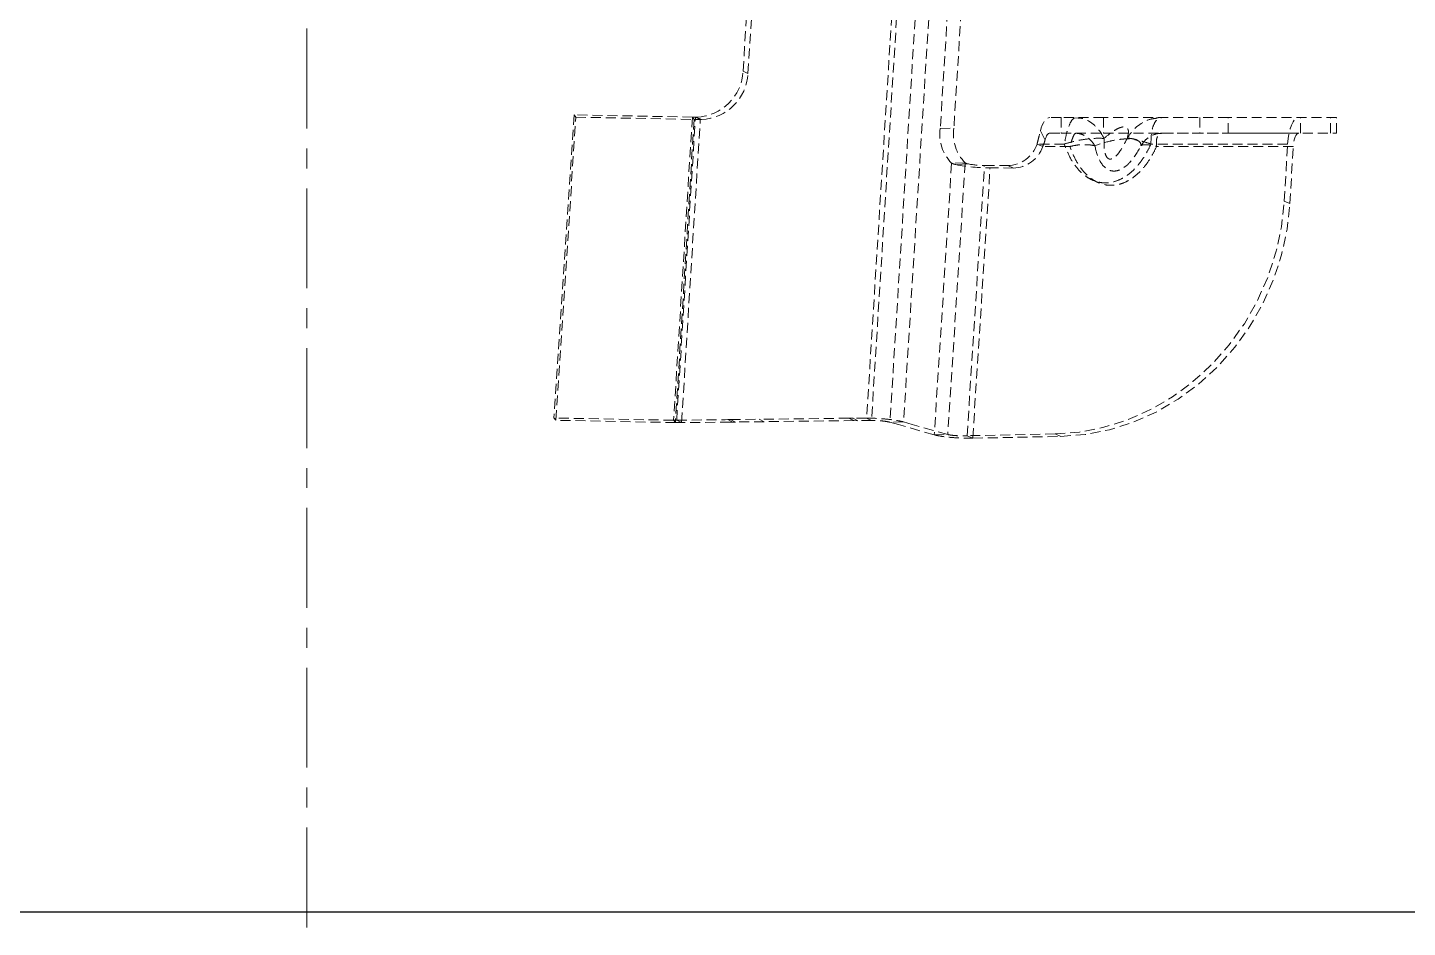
# Model space of a CAD drawing. Header units: millimetres. Extents: x 5 to 1495, y -1208 to 895.
# Drawn here: x 315.4 to 490.9, y 488.8 to 603.2 of the extents above; entities that cross this region are included whole.
import ezdxf

# ---------------------------------------------------------------- set-up
doc = ezdxf.new("R2010")
doc.units = ezdxf.units.MM
doc.linetypes.add('CENTERX2', pattern=[20.32, 12.7, -2.54, 2.54, -2.54])
doc.linetypes.add('HIDDEN', pattern=[1.905, 1.27, -0.635])

msp = doc.modelspace()

# ---------------------------------------------------------------- linework, layer by layer
at = {"color": 7, "linetype": 'CENTERX2', "lineweight": 18}
msp.add_line((350.853, 488.809), (350.853, 872.809), dxfattribs=at)
at = {"color": 7, "linetype": 'HIDDEN', "lineweight": 18}
for p, q in [((432.739, 724.57), (422.073, 553.574)), ((433.355, 724.265), (422.69, 553.269)), ((435.707, 724.092), (425.039, 553.055)), ((437.436, 724.127), (426.768, 553.09)), ((406.362, 597.699), (411.987, 688.637)), ((406.979, 597.394), (412.604, 688.332)), ((435.449, 654.726), (431.438, 590.42)), ((437.178, 654.761), (433.167, 590.455)), ((406.979, 597.394), (406.362, 597.699)), ((384.871, 592.143), (382.306, 553.596)), ((382.53, 553.302), (385.096, 591.849)), ((385.096, 591.849), (384.871, 592.143)), ((399.906, 591.851), (384.871, 592.143)), ((385.096, 591.849), (400.131, 591.557)), ((399.906, 591.851), (397.522, 553.3)), ((400.131, 591.557), (397.746, 553.006)), ((400.131, 591.557), (397.746, 553.006)), ((397.915, 553.308), (400.299, 591.852)), ((398.532, 553.003), (400.916, 591.547)), ((400.299, 591.852), (399.906, 591.851)), ((400.299, 591.852), (399.906, 591.851)), ((399.906, 591.851), (400.131, 591.557)), ((400.131, 591.557), (400.916, 591.547)), ((400.131, 591.557), (400.916, 591.547)), ((400.299, 591.852), (400.443, 591.854)), ((400.299, 591.852), (400.916, 591.547)), ((401.06, 591.548), (400.443, 591.854)), ((400.916, 591.547), (401.06, 591.548)), ((446.796, 591.809), (445.361, 591.809)), ((446.796, 591.809), (446.796, 589.809)), ((452.215, 591.809), (446.796, 591.809)), ((449.175, 591.783), (448.356, 591.731)), ((449.175, 591.783), (448.356, 591.731)), ((452.215, 591.809), (452.215, 589.809)), ((468.039, 591.809), (452.215, 591.809)), ((464.44, 591.809), (464.44, 589.809)), ((464.44, 591.809), (464.44, 589.809)), ((468.039, 589.809), (468.039, 591.809)), ((481.84, 591.809), (468.039, 591.809)), ((477.24, 589.809), (477.24, 591.809)), ((477.24, 589.809), (477.24, 591.809)), ((481.091, 589.809), (481.091, 591.809)), ((481.84, 589.809), (481.84, 591.809)), ((481.84, 589.809), (481.84, 591.809)), ((431.438, 590.42), (433.167, 590.455)), ((444.179, 590.125), (444.77, 588.967)), ((445.361, 589.809), (446.796, 589.809)), ((446.796, 589.809), (452.215, 589.809)), ((452.215, 589.809), (468.039, 589.809)), ((459.668, 589.809), (477.046, 589.809)), ((459.668, 589.809), (477.046, 589.809)), ((468.039, 589.809), (481.84, 589.809)), ((447.219, 588.435), (443.751, 588.435)), ((443.751, 588.435), (444.467, 588.122)), ((447.936, 588.122), (444.467, 588.122)), ((475.613, 588.435), (458.235, 588.435)), ((476.33, 588.122), (458.951, 588.122)), ((475.197, 581.185), (475.613, 588.435)), ((475.913, 580.872), (476.33, 588.122)), ((432.881, 586), (430.669, 551.451)), ((434.609, 586.036), (432.398, 551.486)), ((434.609, 586.036), (432.881, 586)), ((434.879, 585.92), (433.423, 585.815)), ((434.851, 551.34), (437.052, 585.712)), ((435.568, 551.027), (437.768, 585.399)), ((437.052, 585.712), (440.017, 585.69)), ((440.734, 585.377), (437.768, 585.399)), ((440.017, 585.69), (440.734, 585.377)), ((475.197, 581.185), (475.913, 580.872)), ((382.306, 553.596), (382.53, 553.302)), ((397.522, 553.3), (382.306, 553.596)), ((397.746, 553.006), (382.53, 553.302)), ((397.522, 553.3), (397.746, 553.006)), ((397.915, 553.308), (404.096, 553.376)), ((398.532, 553.003), (397.915, 553.308)), ((404.713, 553.071), (398.532, 553.003)), ((404.436, 553.38), (404.096, 553.376)), ((404.768, 553.384), (404.436, 553.38)), ((405.053, 553.075), (404.436, 553.38)), ((404.713, 553.071), (405.053, 553.075)), ((404.768, 553.384), (408.404, 553.427)), ((405.385, 553.078), (404.768, 553.384)), ((405.053, 553.075), (405.385, 553.078)), ((409.021, 553.122), (405.385, 553.078)), ((419.811, 553.564), (408.404, 553.427)), ((408.404, 553.427), (409.021, 553.122)), ((420.428, 553.258), (409.021, 553.122)), ((420.428, 553.258), (419.811, 553.564)), ((420.352, 553.555), (419.811, 553.564)), ((422.073, 553.574), (420.352, 553.555)), ((420.352, 553.555), (420.968, 553.25)), ((420.428, 553.258), (420.968, 553.25)), ((422.69, 553.269), (420.968, 553.25)), ((422.69, 553.269), (422.073, 553.574)), ((426.768, 553.09), (425.039, 553.055)), ((426.118, 552.748), (425.039, 553.055)), ((426.768, 553.09), (427.847, 552.783)), ((430.669, 551.451), (426.118, 552.748)), ((432.398, 551.486), (427.847, 552.783)), ((430.669, 551.451), (432.398, 551.486)), ((446.055, 551.56), (434.851, 551.34)), ((434.851, 551.34), (435.568, 551.027)), ((435.568, 551.027), (446.772, 551.247)), ((446.772, 551.247), (446.055, 551.56))]:
    msp.add_line(p, q, dxfattribs=at)
at = {"color": 7, "linetype": 'Continuous', "lineweight": 25}
msp.add_line((75.853, 490.809), (625.853, 490.809), dxfattribs=at)
at = {"color": 7, "linetype": 'HIDDEN', "lineweight": 18, "flags": 128}
for points in [[(444.179, 590.125), (444.287, 590.497), (444.41, 590.83), (444.547, 591.12), (444.696, 591.364), (444.854, 591.557), (445.019, 591.696), (445.189, 591.781), (445.361, 591.809)], [(444.179, 590.125), (444.287, 590.497), (444.41, 590.83), (444.547, 591.12), (444.696, 591.364), (444.854, 591.557), (445.019, 591.696), (445.189, 591.781), (445.361, 591.809)], [(475.613, 588.435), (475.676, 589.12), (475.781, 589.764), (475.925, 590.347), (476.104, 590.851), (476.313, 591.26), (476.544, 591.562), (476.791, 591.747), (477.046, 591.809)], [(475.613, 588.435), (475.676, 589.12), (475.781, 589.764), (475.925, 590.347), (476.104, 590.851), (476.313, 591.26), (476.544, 591.562), (476.791, 591.747), (477.046, 591.809)], [(444.77, 588.967), (444.824, 589.153), (444.886, 589.32), (444.954, 589.465), (445.029, 589.587), (445.108, 589.683), (445.19, 589.753), (445.275, 589.795), (445.361, 589.809)], [(444.77, 588.967), (444.824, 589.153), (444.886, 589.32), (444.954, 589.465), (445.029, 589.587), (445.108, 589.683), (445.19, 589.753), (445.275, 589.795), (445.361, 589.809)], [(477.046, 589.809), (476.919, 589.778), (476.795, 589.686), (476.68, 589.535), (476.575, 589.33), (476.486, 589.078), (476.413, 588.787), (476.361, 588.465), (476.33, 588.122)], [(477.046, 589.809), (476.919, 589.778), (476.795, 589.686), (476.68, 589.535), (476.575, 589.33), (476.486, 589.078), (476.413, 588.787), (476.361, 588.465), (476.33, 588.122)], [(446.055, 551.56), (449.159, 551.802), (452.239, 552.406), (455.258, 553.363), (458.178, 554.661), (460.964, 556.286), (463.582, 558.216), (465.998, 560.428), (468.185, 562.895), (470.114, 565.587), (471.762, 568.47), (473.109, 571.51), (474.138, 574.668), (474.837, 577.906), (475.197, 581.185)], [(446.055, 551.56), (449.159, 551.802), (452.239, 552.406), (455.258, 553.363), (458.178, 554.661), (460.964, 556.286), (463.582, 558.216), (465.998, 560.428), (468.185, 562.895), (470.114, 565.587), (471.762, 568.47), (473.109, 571.51), (474.138, 574.668), (474.837, 577.906), (475.197, 581.185)], [(446.772, 551.247), (449.876, 551.489), (452.956, 552.093), (455.974, 553.05), (458.895, 554.348), (461.681, 555.973), (464.298, 557.903), (466.715, 560.115), (468.901, 562.582), (470.83, 565.274), (472.478, 568.157), (473.825, 571.197), (474.854, 574.355), (475.553, 577.594), (475.913, 580.872)], [(446.772, 551.247), (449.876, 551.489), (452.956, 552.093), (455.974, 553.05), (458.895, 554.348), (461.681, 555.973), (464.298, 557.903), (466.715, 560.115), (468.901, 562.582), (470.83, 565.274), (472.478, 568.157), (473.825, 571.197), (474.854, 574.355), (475.553, 577.594), (475.913, 580.872)]]:
    msp.add_lwpolyline(points, dxfattribs=at)
at = {"color": 7, "linetype": 'HIDDEN', "lineweight": 18}
for centre, radius, start, end in [((400.208, 598.012), 6.162, 272.19171, 357.09501), ((400.825, 597.706), 6.162, 272.1918, 357.09492), ((436.505, 589.629), 5.129, 171.12344, 225.02863), ((438.234, 589.664), 5.129, 171.12342, 225.02866), ((439.93, 589.72), 4.031, 271.24371, 341.41078), ((440.646, 589.407), 4.031, 271.24369, 341.41079), ((437.817, 608.834), 23.435, 259.19174, 269.87957), ((437.076, 597.429), 11.717, 259.19166, 269.87945)]:
    msp.add_arc(centre, radius, start, end, dxfattribs=at)
for points, knots in [([(448.464, 591.686), (448.389, 591.651), (448.191, 591.56), (447.853, 590.894), (447.48, 589.833), (447.309, 588.916), (447.219, 588.435)], [0, 0, 0, 0, 0.1632141, 0.4316002, 0.7022415, 1, 1, 1, 1]), ([(448.464, 591.686), (448.389, 591.651), (448.191, 591.56), (447.853, 590.894), (447.48, 589.833), (447.309, 588.916), (447.219, 588.435)], [0, 0, 0, 0, 0.1632141, 0.4316002, 0.7022415, 1, 1, 1, 1]), ([(452.276, 589.148), (452.072, 589.518), (451.661, 590.263), (450.787, 591.097), (449.872, 591.645), (449.251, 591.718), (448.99, 591.748)], [0, 0, 0, 0, 0.26221479, 0.52807856, 0.80138387, 1, 1, 1, 1]), ([(452.276, 589.148), (452.072, 589.518), (451.661, 590.263), (450.787, 591.097), (449.872, 591.645), (449.251, 591.718), (448.99, 591.748)], [0, 0, 0, 0, 0.26221479, 0.52807856, 0.80138387, 1, 1, 1, 1]), ([(458.982, 591.711), (458.737, 591.686), (458.037, 591.616), (457.035, 591.113), (455.964, 590.298), (455.48, 589.555), (455.215, 589.148)], [0, 0, 0, 0, 0.1544256, 0.4428586, 0.6950589, 1, 1, 1, 1]), ([(458.982, 591.711), (458.737, 591.686), (458.037, 591.616), (457.035, 591.113), (455.964, 590.298), (455.48, 589.555), (455.215, 589.148)], [0, 0, 0, 0, 0.1544256, 0.4428586, 0.6950589, 1, 1, 1, 1]), ([(458.235, 588.435), (458.24, 588.916), (458.248, 589.83), (458.55, 590.902), (459.023, 591.656), (459.446, 591.757), (459.668, 591.809)], [0, 0, 0, 0, 0.262947, 0.499346, 0.7377299, 1, 1, 1, 1]), ([(458.235, 588.435), (458.24, 588.916), (458.248, 589.83), (458.55, 590.902), (459.023, 591.656), (459.446, 591.757), (459.668, 591.809)], [0, 0, 0, 0, 0.262947, 0.499346, 0.7377299, 1, 1, 1, 1]), ([(458.951, 591.758), (459.07, 591.774), (459.31, 591.806), (459.411, 591.808), (459.463, 591.809)], [0, 0, 0, 0, 0.4947017, 1, 1, 1, 1]), ([(458.951, 591.758), (459.07, 591.774), (459.31, 591.806), (459.411, 591.808), (459.463, 591.809)], [0, 0, 0, 0, 0.4947017, 1, 1, 1, 1]), ([(443.751, 588.435), (443.79, 588.587), (443.867, 588.89), (444.012, 589.474), (444.113, 589.867), (444.179, 590.125)], [0, 0, 0, 0, 0.2549822, 0.5099773, 1, 1, 1, 1]), ([(443.751, 588.435), (443.79, 588.587), (443.867, 588.89), (444.012, 589.474), (444.113, 589.867), (444.179, 590.125)], [0, 0, 0, 0, 0.2549822, 0.5099773, 1, 1, 1, 1]), ([(448.581, 589.747), (448.558, 589.733), (448.49, 589.689), (448.332, 589.354), (448.124, 588.808), (447.999, 588.353), (447.936, 588.122)], [0, 0, 0, 0, 0.1455013, 0.4281849, 0.710864, 1, 1, 1, 1]), ([(448.581, 589.747), (448.558, 589.733), (448.49, 589.689), (448.332, 589.354), (448.124, 588.808), (447.999, 588.353), (447.936, 588.122)], [0, 0, 0, 0, 0.1455013, 0.4281849, 0.710864, 1, 1, 1, 1]), ([(448.943, 589.796), (448.869, 589.799), (448.736, 589.803), (448.594, 589.78), (448.532, 589.77)], [0, 0, 0, 0, 0.5613578, 1, 1, 1, 1]), ([(448.943, 589.796), (448.869, 589.799), (448.736, 589.803), (448.594, 589.78), (448.532, 589.77)], [0, 0, 0, 0, 0.5613578, 1, 1, 1, 1]), ([(451.096, 588.212), (451.048, 588.29), (450.903, 588.521), (450.559, 588.935), (450.035, 589.389), (449.355, 589.739), (448.889, 589.786), (448.652, 589.809)], [0, 0, 0, 0, 0.082752, 0.2476284, 0.4931529, 0.742523, 1, 1, 1, 1]), ([(451.096, 588.212), (451.048, 588.29), (450.903, 588.521), (450.559, 588.935), (450.035, 589.389), (449.355, 589.739), (448.889, 589.786), (448.652, 589.809)], [0, 0, 0, 0, 0.082752, 0.2476284, 0.4931529, 0.742523, 1, 1, 1, 1]), ([(455.215, 589.148), (455.308, 589.476), (455.438, 589.938), (455.293, 590.414), (455.081, 590.565), (454.925, 590.605), (454.8, 590.615), (454.661, 590.605), (454.447, 590.565), (454.019, 590.415), (453.189, 589.938), (452.656, 589.477), (452.276, 589.148)], [0, 0, 0, 0, 0.2954463, 0.4144527, 0.4619984, 0.4816928, 0.4999692, 0.5182307, 0.5379044, 0.5853926, 0.7045057, 1, 1, 1, 1]), ([(455.215, 589.148), (455.308, 589.476), (455.438, 589.938), (455.293, 590.414), (455.081, 590.565), (454.925, 590.605), (454.8, 590.615), (454.661, 590.605), (454.447, 590.565), (454.019, 590.415), (453.189, 589.938), (452.656, 589.477), (452.276, 589.148)], [0, 0, 0, 0, 0.2954463, 0.4144527, 0.4619984, 0.4816928, 0.4999692, 0.5182307, 0.5379044, 0.5853926, 0.7045057, 1, 1, 1, 1]), ([(459.668, 589.809), (459.382, 589.786), (458.818, 589.739), (458.061, 589.386), (457.416, 588.882), (457.122, 588.435), (456.975, 588.212)], [0, 0, 0, 0, 0.2580484, 0.5080791, 0.7542761, 1, 1, 1, 1]), ([(459.668, 589.809), (459.382, 589.786), (458.818, 589.739), (458.061, 589.386), (457.416, 588.882), (457.122, 588.435), (456.975, 588.212)], [0, 0, 0, 0, 0.2580484, 0.5080791, 0.7542761, 1, 1, 1, 1]), ([(458.951, 588.122), (458.932, 588.352), (458.895, 588.806), (459.027, 589.359), (459.29, 589.738), (459.541, 589.785), (459.668, 589.809)], [0, 0, 0, 0, 0.2528525, 0.5000004, 0.7471413, 1, 1, 1, 1]), ([(458.951, 588.122), (458.932, 588.352), (458.895, 588.806), (459.027, 589.359), (459.29, 589.738), (459.541, 589.785), (459.668, 589.809)], [0, 0, 0, 0, 0.2528525, 0.5000004, 0.7471413, 1, 1, 1, 1]), ([(444.467, 588.122), (444.526, 588.261), (444.618, 588.475), (444.713, 588.76), (444.751, 588.898), (444.77, 588.967)], [0, 0, 0, 0, 0.4767641, 0.7349336, 1, 1, 1, 1]), ([(444.467, 588.122), (444.526, 588.261), (444.618, 588.475), (444.713, 588.76), (444.751, 588.898), (444.77, 588.967)], [0, 0, 0, 0, 0.4767641, 0.7349336, 1, 1, 1, 1]), ([(447.219, 588.435), (447.649, 588.563), (448.541, 588.826), (449.933, 589.063), (451.229, 589.184), (451.933, 589.16), (452.276, 589.148)], [0, 0, 0, 0, 0.2520327, 0.5219411, 0.7666426, 1, 1, 1, 1]), ([(447.219, 588.435), (447.649, 588.563), (448.541, 588.826), (449.933, 589.063), (451.229, 589.184), (451.933, 589.16), (452.276, 589.148)], [0, 0, 0, 0, 0.2520327, 0.5219411, 0.7666426, 1, 1, 1, 1]), ([(458.235, 588.435), (458.049, 588.046), (457.675, 587.265), (456.962, 586.178), (456.172, 585.248), (455.334, 584.513), (454.449, 583.956), (453.478, 583.581), (452.441, 583.45), (451.594, 583.558), (450.946, 583.772), (450.35, 584.052), (449.669, 584.513), (448.767, 585.395), (447.88, 586.697), (447.437, 587.862), (447.219, 588.435)], [0, 0, 0, 0, 0.0788326, 0.1584396, 0.2375364, 0.3029516, 0.3648128, 0.4334907, 0.5000794, 0.5666082, 0.6005103, 0.635397, 0.6971966, 0.7626164, 0.8831859, 1, 1, 1, 1]), ([(458.235, 588.435), (458.049, 588.046), (457.675, 587.265), (456.962, 586.178), (456.172, 585.248), (455.334, 584.513), (454.449, 583.956), (453.478, 583.581), (452.441, 583.45), (451.594, 583.558), (450.946, 583.772), (450.35, 584.052), (449.669, 584.513), (448.767, 585.395), (447.88, 586.697), (447.437, 587.862), (447.219, 588.435)], [0, 0, 0, 0, 0.0788326, 0.1584396, 0.2375364, 0.3029516, 0.3648128, 0.4334907, 0.5000794, 0.5666082, 0.6005103, 0.635397, 0.6971966, 0.7626164, 0.8831859, 1, 1, 1, 1]), ([(447.936, 588.122), (448.214, 588.186), (448.761, 588.311), (449.623, 588.362), (450.289, 588.343), (450.693, 588.29), (450.919, 588.249), (451.026, 588.227), (451.096, 588.212)], [0, 0, 0, 0, 0.26144787, 0.51543997, 0.76142567, 0.88139461, 0.92171363, 1, 1, 1, 1]), ([(447.936, 588.122), (448.214, 588.186), (448.761, 588.311), (449.623, 588.362), (450.289, 588.343), (450.693, 588.29), (450.919, 588.249), (451.026, 588.227), (451.096, 588.212)], [0, 0, 0, 0, 0.26144787, 0.51543997, 0.76142567, 0.88139461, 0.92171363, 1, 1, 1, 1]), ([(458.951, 588.122), (458.765, 587.733), (458.391, 586.952), (457.679, 585.865), (456.888, 584.935), (456.05, 584.2), (455.165, 583.643), (454.194, 583.268), (453.157, 583.137), (452.31, 583.246), (451.662, 583.459), (451.067, 583.739), (450.386, 584.2), (449.484, 585.083), (448.596, 586.384), (448.153, 587.549), (447.936, 588.122)], [0, 0, 0, 0, 0.0786931, 0.1584404, 0.2375381, 0.302954, 0.3648165, 0.4334945, 0.5000845, 0.5666119, 0.600514, 0.6354003, 0.6971991, 0.762618, 0.8831869, 1, 1, 1, 1]), ([(458.951, 588.122), (458.765, 587.733), (458.391, 586.952), (457.679, 585.865), (456.888, 584.935), (456.05, 584.2), (455.165, 583.643), (454.194, 583.268), (453.157, 583.137), (452.31, 583.246), (451.662, 583.459), (451.067, 583.739), (450.386, 584.2), (449.484, 585.083), (448.596, 586.384), (448.153, 587.549), (447.936, 588.122)], [0, 0, 0, 0, 0.0786931, 0.1584404, 0.2375381, 0.302954, 0.3648165, 0.4334945, 0.5000845, 0.5666119, 0.600514, 0.6354003, 0.6971991, 0.762618, 0.8831869, 1, 1, 1, 1]), ([(456.975, 588.212), (456.957, 588.417), (456.932, 588.717), (456.321, 588.986), (455.777, 589.075), (455.279, 589.098), (454.717, 589.075), (453.923, 588.987), (452.554, 588.717), (451.686, 588.417), (451.096, 588.212)], [0, 0, 0, 0, 0.2616985, 0.3846416, 0.444521, 0.4999531, 0.5553456, 0.6151798, 0.7382563, 1, 1, 1, 1]), ([(456.975, 588.212), (456.957, 588.417), (456.932, 588.717), (456.321, 588.986), (455.777, 589.075), (455.279, 589.098), (454.717, 589.075), (453.923, 588.987), (452.554, 588.717), (451.686, 588.417), (451.096, 588.212)], [0, 0, 0, 0, 0.2616985, 0.3846416, 0.444521, 0.4999531, 0.5553456, 0.6151798, 0.7382563, 1, 1, 1, 1]), ([(451.096, 588.212), (451.282, 587.463), (451.555, 586.363), (452.389, 585.375), (453.006, 585.05), (453.523, 584.965), (454.067, 585.049), (454.787, 585.375), (455.933, 586.364), (456.553, 587.464), (456.975, 588.212)], [0, 0, 0, 0, 0.2618297, 0.38466042, 0.44453848, 0.49997031, 0.55541255, 0.61530639, 0.73826608, 1, 1, 1, 1]), ([(451.096, 588.212), (451.282, 587.463), (451.555, 586.363), (452.389, 585.375), (453.006, 585.05), (453.523, 584.965), (454.067, 585.049), (454.787, 585.375), (455.933, 586.364), (456.553, 587.464), (456.975, 588.212)], [0, 0, 0, 0, 0.2618297, 0.38466042, 0.44453848, 0.49997031, 0.55541255, 0.61530639, 0.73826608, 1, 1, 1, 1]), ([(452.276, 589.148), (452.265, 588.556), (452.249, 587.725), (452.512, 586.868), (452.762, 586.597), (452.927, 586.525), (453.055, 586.507), (453.192, 586.525), (453.396, 586.597), (453.787, 586.868), (454.498, 587.726), (454.917, 588.556), (455.215, 589.148)], [0, 0, 0, 0, 0.2955855, 0.4144693, 0.4620112, 0.4817045, 0.4999809, 0.5182589, 0.5379535, 0.5855028, 0.7045158, 1, 1, 1, 1]), ([(452.276, 589.148), (452.265, 588.556), (452.249, 587.725), (452.512, 586.868), (452.762, 586.597), (452.927, 586.525), (453.055, 586.507), (453.192, 586.525), (453.396, 586.597), (453.787, 586.868), (454.498, 587.726), (454.917, 588.556), (455.215, 589.148)], [0, 0, 0, 0, 0.2955855, 0.4144693, 0.4620112, 0.4817045, 0.4999809, 0.5182589, 0.5379535, 0.5855028, 0.7045158, 1, 1, 1, 1]), ([(455.215, 589.148), (455.297, 589.16), (455.465, 589.184), (456.116, 589.062), (457.041, 588.826), (457.847, 588.563), (458.235, 588.435)], [0, 0, 0, 0, 0.233426, 0.47804316, 0.74801222, 1, 1, 1, 1]), ([(455.215, 589.148), (455.297, 589.16), (455.465, 589.184), (456.116, 589.062), (457.041, 588.826), (457.847, 588.563), (458.235, 588.435)], [0, 0, 0, 0, 0.233426, 0.47804316, 0.74801222, 1, 1, 1, 1]), ([(456.975, 588.212), (457.044, 588.255), (457.183, 588.342), (457.615, 588.361), (458.203, 588.311), (458.699, 588.185), (458.951, 588.122)], [0, 0, 0, 0, 0.24033507, 0.4857921, 0.73935676, 1, 1, 1, 1]), ([(456.975, 588.212), (457.044, 588.255), (457.183, 588.342), (457.615, 588.361), (458.203, 588.311), (458.699, 588.185), (458.951, 588.122)], [0, 0, 0, 0, 0.24033507, 0.4857921, 0.73935676, 1, 1, 1, 1]), ([(433.423, 585.815), (433.371, 585.827), (433.268, 585.851), (433.079, 585.909), (432.96, 585.964), (432.881, 586)], [0, 0, 0, 0, 0.2512733, 0.5025454, 1, 1, 1, 1]), ([(433.423, 585.815), (433.371, 585.827), (433.268, 585.851), (433.079, 585.909), (432.96, 585.964), (432.881, 586)], [0, 0, 0, 0, 0.2512733, 0.5025454, 1, 1, 1, 1]), ([(434.609, 586.036), (434.648, 586.011), (434.707, 585.974), (434.801, 585.939), (434.853, 585.926), (434.879, 585.92)], [0, 0, 0, 0, 0.4940323, 0.7462475, 1, 1, 1, 1]), ([(434.609, 586.036), (434.648, 586.011), (434.707, 585.974), (434.801, 585.939), (434.853, 585.926), (434.879, 585.92)], [0, 0, 0, 0, 0.4940323, 0.7462475, 1, 1, 1, 1]), ([(397.915, 553.308), (397.851, 553.306), (397.722, 553.302), (397.589, 553.301), (397.522, 553.3)], [0, 0, 0, 0, 0.49747, 1, 1, 1, 1]), ([(397.915, 553.308), (397.851, 553.306), (397.722, 553.302), (397.589, 553.301), (397.522, 553.3)], [0, 0, 0, 0, 0.49747, 1, 1, 1, 1]), ([(397.746, 553.006), (397.815, 553.005), (397.951, 553.003), (398.215, 553.001), (398.407, 553.002), (398.532, 553.003)], [0, 0, 0, 0, 0.25683752, 0.51367511, 1, 1, 1, 1]), ([(397.746, 553.006), (397.815, 553.005), (397.951, 553.003), (398.215, 553.001), (398.407, 553.002), (398.532, 553.003)], [0, 0, 0, 0, 0.25683752, 0.51367511, 1, 1, 1, 1]), ([(422.073, 553.574), (422.515, 553.567), (423.397, 553.552), (424.742, 553.445), (425.956, 553.29), (426.494, 553.157), (426.768, 553.09)], [0, 0, 0, 0, 0.2478658, 0.4957318, 0.7435922, 1, 1, 1, 1]), ([(422.073, 553.574), (422.515, 553.567), (423.397, 553.552), (424.742, 553.445), (425.956, 553.29), (426.494, 553.157), (426.768, 553.09)], [0, 0, 0, 0, 0.2478658, 0.4957318, 0.7435922, 1, 1, 1, 1]), ([(425.039, 553.055), (424.908, 553.086), (424.644, 553.149), (424.048, 553.219), (423.369, 553.266), (422.919, 553.268), (422.69, 553.269)], [0, 0, 0, 0, 0.2477942, 0.4955877, 0.7434388, 1, 1, 1, 1]), ([(425.039, 553.055), (424.908, 553.086), (424.644, 553.149), (424.048, 553.219), (423.369, 553.266), (422.919, 553.268), (422.69, 553.269)], [0, 0, 0, 0, 0.2477942, 0.4955877, 0.7434388, 1, 1, 1, 1]), ([(430.669, 551.451), (430.932, 551.389), (431.458, 551.265), (432.653, 551.122), (433.986, 551.035), (434.984, 551.018), (435.486, 551.026), (435.568, 551.027)], [0, 0, 0, 0, 0.2383953, 0.4767989, 0.7152881, 0.9538385, 1, 1, 1, 1]), ([(430.669, 551.451), (430.932, 551.389), (431.458, 551.265), (432.653, 551.122), (433.986, 551.035), (434.984, 551.018), (435.486, 551.026), (435.568, 551.027)], [0, 0, 0, 0, 0.2383953, 0.4767989, 0.7152881, 0.9538385, 1, 1, 1, 1]), ([(432.398, 551.486), (432.529, 551.459), (432.793, 551.403), (433.392, 551.348), (434.059, 551.322), (434.559, 551.327), (434.811, 551.338), (434.851, 551.34)], [0, 0, 0, 0, 0.2383505, 0.4766901, 0.7152797, 0.954112, 1, 1, 1, 1]), ([(432.398, 551.486), (432.529, 551.459), (432.793, 551.403), (433.392, 551.348), (434.059, 551.322), (434.559, 551.327), (434.811, 551.338), (434.851, 551.34)], [0, 0, 0, 0, 0.2383505, 0.4766901, 0.7152797, 0.954112, 1, 1, 1, 1])]:
    msp.add_open_spline(points, degree=3, knots=knots, dxfattribs=at)

doc.saveas('drawing.dxf')
